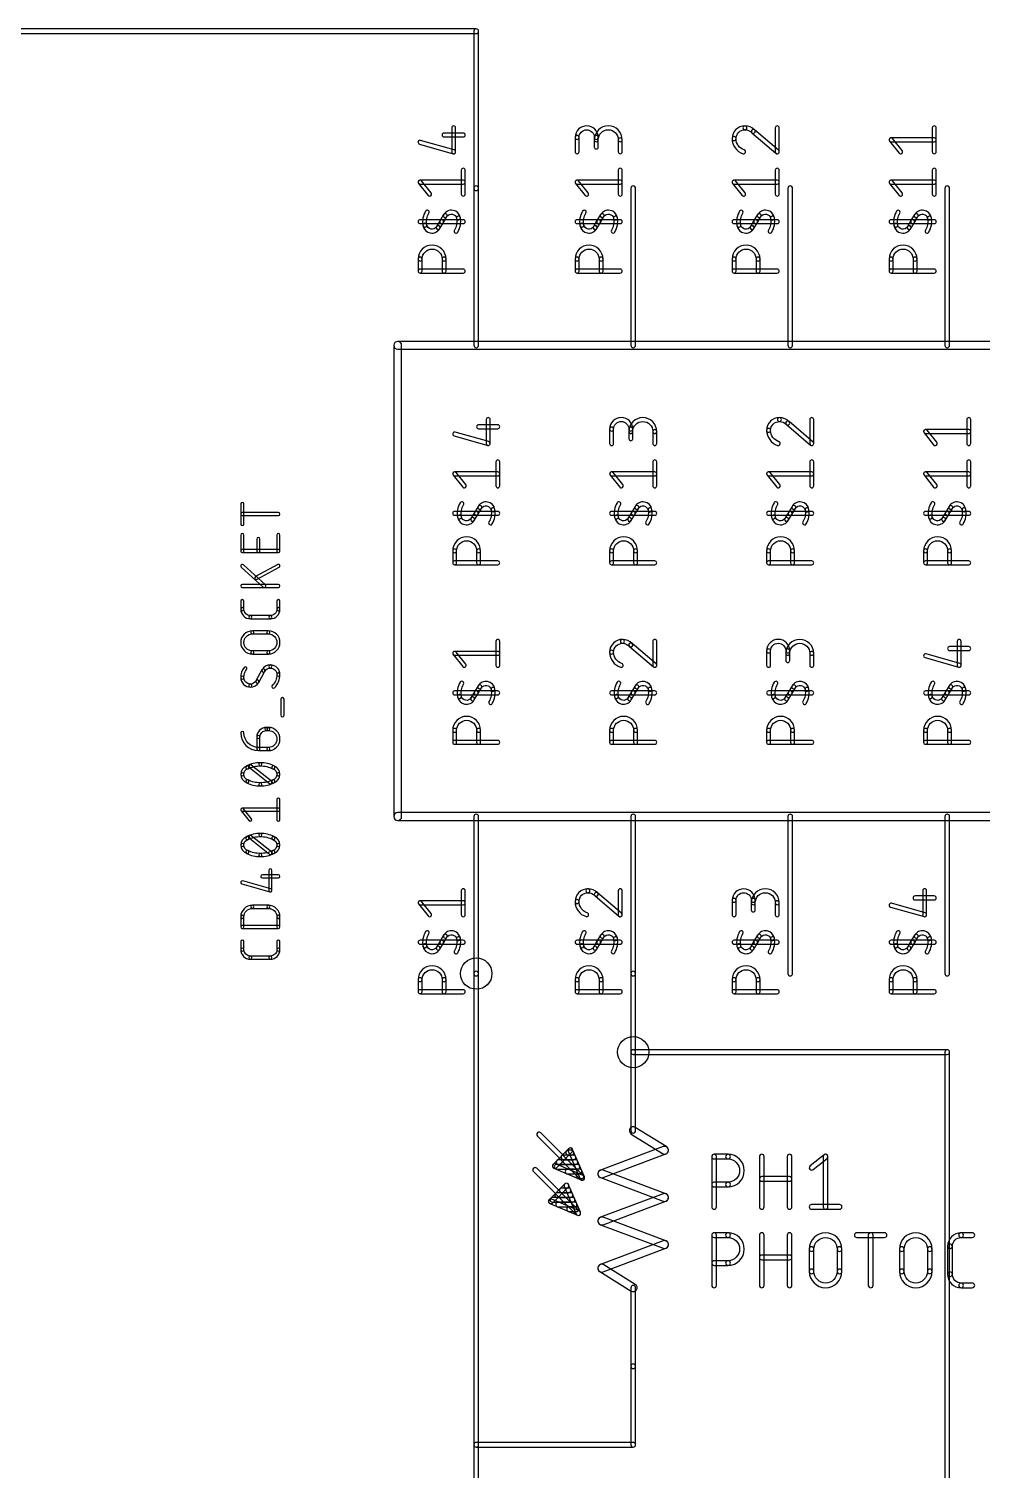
# Model space of a CAD drawing. Extents: x 1.15 to 5.71, y -1.13 to 1.97.
# Drawn here: x 3.43 to 4.645, y -0.032 to 1.803 of the extents above; entities that cross this region are included whole.
import ezdxf

# ---------------------------------------------------------------- set-up
doc = ezdxf.new("R2010")
doc.units = 0
for name, color, linetype in [('91', 122, 'CONTINUOUS'), ('94', 12, 'CONTINUOUS'), ('95', 251, 'CONTINUOUS'), ('96', 251, 'CONTINUOUS')]:
    doc.layers.add(name, color=color, linetype=linetype)

msp = doc.modelspace()

# ---------------------------------------------------------------- linework, layer by layer
at = {"layer": '91'}
for points in [[(3.2, 1.797), (4, 1.797, 1), (4, 1.803), (3.2, 1.803, 1)], [(3.997, 1.8), (3.997, 1.6, 1), (4.003, 1.6), (4.003, 1.8, 1)], [(4.003, 0), (4.003, 0.6, 1), (3.997, 0.6), (3.997, 0, 1)], [(3.997, 0.6), (3.997, -0.35, 1), (4.003, -0.35), (4.003, 0.6, 1)], [(4.197, 0.6), (4.197, 0.5, 1), (4.203, 0.5), (4.203, 0.6, 1)], [(4.2, 0.497), (4.6, 0.497, 1), (4.6, 0.503), (4.2, 0.503, 1)], [(4.597, 0.5), (4.597, -0.2, 1), (4.603, -0.2), (4.603, 0.5, 1)], [(4.197, 0.1), (4.197, 0, 1), (4.203, 0), (4.203, 0.1, 1)], [(4.2, 0.003), (4, 0.003, 1), (4, -0.003), (4.2, -0.003, 1)]]:
    msp.add_lwpolyline(points, format="xyb", close=True, dxfattribs=at)
for centre in [(4, 0.6), (4.2, 0.5)]:
    msp.add_circle(centre, 0.02, dxfattribs=at)
at = {"layer": '94'}
for points in [[(3.997, 1.6), (3.997, 1.4, 1), (4.003, 1.4), (4.003, 1.6, 1)], [(4.197, 1.6), (4.197, 1.4, 1), (4.203, 1.4), (4.203, 1.6, 1)], [(4.397, 1.6), (4.397, 1.4, 1), (4.403, 1.4), (4.403, 1.6, 1)], [(4.597, 1.6), (4.597, 1.4, 1), (4.603, 1.4), (4.603, 1.6, 1)], [(5.3, 1.405), (3.9, 1.405, 1), (3.9, 1.395), (5.3, 1.395, 1)], [(3.895, 1.4), (3.895, 0.8, 1), (3.905, 0.8), (3.905, 1.4, 1)], [(3.9, 0.795), (5.3, 0.795, 1), (5.3, 0.805), (3.9, 0.805, 1)], [(4.003, 0.6), (4.003, 0.8, 1), (3.997, 0.8), (3.997, 0.6, 1)], [(4.203, 0.6), (4.203, 0.8, 1), (4.197, 0.8), (4.197, 0.6, 1)], [(4.403, 0.6), (4.403, 0.8, 1), (4.397, 0.8), (4.397, 0.6, 1)], [(4.603, 0.6), (4.603, 0.8, 1), (4.597, 0.8), (4.597, 0.6, 1)], [(4.197, 0.5), (4.197, 0.4, 1), (4.203, 0.4), (4.203, 0.5, 1)], [(4.19735, 0.39576), (4.23735, 0.37076, 1), (4.24265, 0.37924), (4.20265, 0.40424, 1)], [(4.077879, 0.392879), (4.132879, 0.337879, 1), (4.137121, 0.342121), (4.082121, 0.397121, 1)], [(4.102121, 0.352879), (4.122121, 0.372879, 1), (4.117879, 0.377121), (4.097879, 0.357121, 1)], [(4.111, 0.363), (4.123857, 0.363, 1), (4.123857, 0.369), (4.111, 0.369, 1)], [(4.117, 0.369), (4.121286, 0.369, 1), (4.121286, 0.375), (4.117, 0.375, 1)], [(4.117243, 0.373818), (4.132243, 0.338818, 1), (4.137757, 0.341182), (4.122757, 0.376182, 1)], [(4.161756, 0.340318), (4.241756, 0.370318, 1), (4.238244, 0.379682), (4.158244, 0.349682, 1)], [(4.072879, 0.347879), (4.127879, 0.292879, 1), (4.132121, 0.297121), (4.077121, 0.352121, 1)], [(4.136182, 0.342757), (4.101182, 0.357757, 1), (4.098818, 0.352243), (4.133818, 0.337243, 1)], [(4.102333, 0.351), (4.129, 0.351, 1), (4.129, 0.357), (4.102333, 0.357, 1)], [(4.105, 0.357), (4.126429, 0.357, 1), (4.126429, 0.363), (4.105, 0.363, 1)], [(4.116333, 0.345), (4.131571, 0.345, 1), (4.131571, 0.351), (4.116333, 0.351, 1)], [(4.241756, 0.319682), (4.161756, 0.349682, 1), (4.158244, 0.340318), (4.238244, 0.310318, 1)], [(4.097121, 0.307879), (4.117121, 0.327879, 1), (4.112879, 0.332121), (4.092879, 0.312121, 1)], [(4.112243, 0.328818), (4.127243, 0.293818, 1), (4.132757, 0.296182), (4.117757, 0.331182, 1)], [(4.130333, 0.339), (4.134143, 0.339, 1), (4.134143, 0.345), (4.130333, 0.345, 1)], [(4.131182, 0.297757), (4.096182, 0.312757, 1), (4.093818, 0.307243), (4.128818, 0.292243, 1)], [(4.097, 0.309), (4.122714, 0.309, 1), (4.122714, 0.315), (4.097, 0.315, 1)], [(4.103, 0.315), (4.120143, 0.315, 1), (4.120143, 0.321), (4.103, 0.321, 1)], [(4.109, 0.321), (4.117571, 0.321, 1), (4.117571, 0.327), (4.109, 0.327, 1)], [(4.161756, 0.280318), (4.241756, 0.310318, 1), (4.238244, 0.319682), (4.158244, 0.289682, 1)], [(4.104333, 0.303), (4.125286, 0.303, 1), (4.125286, 0.309), (4.104333, 0.309, 1)], [(4.118333, 0.297), (4.127857, 0.297, 1), (4.127857, 0.303), (4.118333, 0.303, 1)], [(4.241756, 0.259682), (4.161756, 0.289682, 1), (4.158244, 0.280318), (4.238244, 0.250318, 1)], [(4.161756, 0.220318), (4.241756, 0.250318, 1), (4.238244, 0.259682), (4.158244, 0.229682, 1)], [(4.20265, 0.20424), (4.16265, 0.22924, 1), (4.15735, 0.22076), (4.19735, 0.19576, 1)], [(4.203, 0.1), (4.203, 0.2, 1), (4.197, 0.2), (4.197, 0.1, 1)]]:
    msp.add_lwpolyline(points, format="xyb", close=True, dxfattribs=at)
at = {"layer": '95'}
for points in [[(3.959056, 1.665276), (3.9835, 1.665276, 1), (3.9835, 1.670276), (3.959056, 1.670276, 1)], [(3.973778, 1.646387), (3.973778, 1.676942, 1), (3.968778, 1.676942), (3.968778, 1.646387, 1)], [(4.150444, 1.66472, 1), (4.155444, 1.66472, 1), (4.126, 1.66472, 1), (4.131, 1.66472, -1)], [(4.181, 1.661664, 1), (4.186, 1.661664, 1), (4.150444, 1.661664, 1), (4.155444, 1.661664, -1)], [(4.34225, 1.674442, 1), (4.34225, 1.679442, 0.414214), (4.326, 1.663192, 1), (4.331, 1.663192, -0.414214)], [(4.351134, 1.670635, 1), (4.354755, 1.674083, 0.205256), (4.34225, 1.679442, 1), (4.34225, 1.674442, -0.205256)], [(4.351325, 1.670454), (4.381881, 1.644482, 1), (4.385119, 1.648292), (4.354564, 1.674264, 1)], [(4.386, 1.646387), (4.386, 1.676942, 1), (4.381, 1.676942), (4.381, 1.646387, 1)], [(4.586, 1.646387), (4.586, 1.676942, 1), (4.581, 1.676942), (4.581, 1.646387, 1)], [(3.927813, 1.656205), (3.970591, 1.643983, 1), (3.971965, 1.648791), (3.929187, 1.661013, 1)], [(4.131, 1.646387), (4.131, 1.66472, 1), (4.126, 1.66472), (4.126, 1.646387, 1)], [(4.150445, 1.66472), (4.150445, 1.652498, 1), (4.155445, 1.652498), (4.155445, 1.66472, 1)], [(4.186, 1.646387), (4.186, 1.661664, 1), (4.181, 1.661664), (4.181, 1.646387, 1)], [(4.331, 1.663192, 1), (4.326, 1.663192, 0.325186), (4.339952, 1.644008, 1), (4.341493, 1.648765, -0.325186)], [(4.542674, 1.647949), (4.530452, 1.663226, 1), (4.526548, 1.660103), (4.53877, 1.644825, 1)], [(4.5285, 1.659164), (4.5835, 1.659164, 1), (4.5835, 1.664164), (4.5285, 1.664164, 1)], [(3.986, 1.592495), (3.986, 1.62305, 1), (3.981, 1.62305), (3.981, 1.592495, 1)], [(4.186, 1.592495), (4.186, 1.62305, 1), (4.181, 1.62305), (4.181, 1.592495, 1)], [(4.386, 1.592495), (4.386, 1.62305, 1), (4.381, 1.62305), (4.381, 1.592495, 1)], [(4.586, 1.592495), (4.586, 1.62305, 1), (4.581, 1.62305), (4.581, 1.592495, 1)], [(3.9285, 1.605273), (3.9835, 1.605273, 1), (3.9835, 1.610273), (3.9285, 1.610273, 1)], [(3.942674, 1.594057), (3.930452, 1.609334, 1), (3.926548, 1.606211), (3.93877, 1.590933, 1)], [(4.1285, 1.605273), (4.1835, 1.605273, 1), (4.1835, 1.610273), (4.1285, 1.610273, 1)], [(4.142674, 1.594057), (4.130452, 1.609334, 1), (4.126548, 1.606211), (4.13877, 1.590933, 1)], [(4.3285, 1.605273), (4.3835, 1.605273, 1), (4.3835, 1.610273), (4.3285, 1.610273, 1)], [(4.342674, 1.594057), (4.330452, 1.609334, 1), (4.326548, 1.606211), (4.33877, 1.590933, 1)], [(4.5285, 1.605273), (4.5835, 1.605273, 1), (4.5835, 1.610273), (4.5285, 1.610273, 1)], [(4.542674, 1.594057), (4.530452, 1.609334, 1), (4.526548, 1.606211), (4.53877, 1.590933, 1)], [(3.93981, 1.56841, 1), (3.935523, 1.570982, 0.182262), (3.932152, 1.552441, 1), (3.937071, 1.55334, -0.182262)], [(3.958144, 1.556187), (3.962727, 1.563826, 1), (3.95844, 1.566399), (3.953856, 1.55876, 1)], [(3.974929, 1.561608, 1), (3.979848, 1.562506, 0.691677), (3.95844, 1.566399, 1), (3.962727, 1.563826, -0.691677)], [(3.97219, 1.546538, 1), (3.976477, 1.543965, 0.182253), (3.979848, 1.562506, 1), (3.97493, 1.561608, -0.182253)], [(4.13981, 1.56841, 1), (4.135523, 1.570982, 0.182262), (4.132152, 1.552441, 1), (4.137071, 1.55334, -0.182262)], [(4.158144, 1.556187), (4.162727, 1.563826, 1), (4.15844, 1.566399), (4.153856, 1.55876, 1)], [(4.174929, 1.561608, 1), (4.179848, 1.562506, 0.691677), (4.15844, 1.566399, 1), (4.162727, 1.563826, -0.691677)], [(4.17219, 1.546538, 1), (4.176477, 1.543965, 0.182253), (4.179848, 1.562506, 1), (4.17493, 1.561608, -0.182253)], [(4.33981, 1.56841, 1), (4.335523, 1.570982, 0.182262), (4.332152, 1.552441, 1), (4.337071, 1.55334, -0.182262)], [(4.358144, 1.556187), (4.362727, 1.563826, 1), (4.35844, 1.566399), (4.353856, 1.55876, 1)], [(4.374929, 1.561608, 1), (4.379848, 1.562506, 0.691677), (4.35844, 1.566399, 1), (4.362727, 1.563826, -0.691677)], [(4.37219, 1.546538, 1), (4.376477, 1.543965, 0.182253), (4.379848, 1.562506, 1), (4.37493, 1.561608, -0.182253)], [(4.53981, 1.56841, 1), (4.535523, 1.570982, 0.182262), (4.532152, 1.552441, 1), (4.537071, 1.55334, -0.182262)], [(4.558144, 1.556187), (4.562727, 1.563826, 1), (4.55844, 1.566399), (4.553856, 1.55876, 1)], [(4.574929, 1.561608, 1), (4.579848, 1.562506, 0.691677), (4.55844, 1.566399, 1), (4.562727, 1.563826, -0.691677)], [(4.57219, 1.546538, 1), (4.576477, 1.543965, 0.182253), (4.579848, 1.562506, 1), (4.57493, 1.561608, -0.182253)], [(3.9835, 1.559974), (3.9285, 1.559974, 1), (3.9285, 1.554974), (3.9835, 1.554974, 1)], [(3.93707, 1.55334, 1), (3.932152, 1.552441, 0.691674), (3.95356, 1.548549, 1), (3.949273, 1.551121, -0.691674)], [(3.953856, 1.55876), (3.949273, 1.551121, 1), (3.95356, 1.548549), (3.958144, 1.556187, 1)], [(4.1835, 1.559974), (4.1285, 1.559974, 1), (4.1285, 1.554974), (4.1835, 1.554974, 1)], [(4.13707, 1.55334, 1), (4.132152, 1.552441, 0.691674), (4.15356, 1.548549, 1), (4.149273, 1.551121, -0.691674)], [(4.153856, 1.55876), (4.149273, 1.551121, 1), (4.15356, 1.548549), (4.158144, 1.556187, 1)], [(4.3835, 1.559974), (4.3285, 1.559974, 1), (4.3285, 1.554974), (4.3835, 1.554974, 1)], [(4.33707, 1.55334, 1), (4.332152, 1.552441, 0.691674), (4.35356, 1.548549, 1), (4.349273, 1.551121, -0.691674)], [(4.353856, 1.55876), (4.349273, 1.551121, 1), (4.35356, 1.548549), (4.358144, 1.556187, 1)], [(4.5835, 1.559974), (4.5285, 1.559974, 1), (4.5285, 1.554974), (4.5835, 1.554974, 1)], [(4.53707, 1.55334, 1), (4.532152, 1.552441, 0.691674), (4.55356, 1.548549, 1), (4.549273, 1.551121, -0.691674)], [(4.553856, 1.55876), (4.549273, 1.551121, 1), (4.55356, 1.548549), (4.558144, 1.556187, 1)], [(3.956556, 1.509778, 1), (3.961556, 1.509778, 1), (3.926, 1.509778, 1), (3.931, 1.509778, -1)], [(4.156556, 1.509778, 1), (4.161556, 1.509778, 1), (4.126, 1.509778, 1), (4.131, 1.509778, -1)], [(4.356556, 1.509778, 1), (4.361556, 1.509778, 1), (4.326, 1.509778, 1), (4.331, 1.509778, -1)], [(4.556556, 1.509778, 1), (4.561556, 1.509778, 1), (4.526, 1.509778, 1), (4.531, 1.509778, -1)], [(3.931, 1.4945), (3.931, 1.509778, 1), (3.926, 1.509778), (3.926, 1.4945, 1)], [(3.956556, 1.509778), (3.956556, 1.4945, 1), (3.961556, 1.4945), (3.961556, 1.509778, 1)], [(4.131, 1.4945), (4.131, 1.509778, 1), (4.126, 1.509778), (4.126, 1.4945, 1)], [(4.156556, 1.509778), (4.156556, 1.4945, 1), (4.161556, 1.4945), (4.161556, 1.509778, 1)], [(4.331, 1.4945), (4.331, 1.509778, 1), (4.326, 1.509778), (4.326, 1.4945, 1)], [(4.356556, 1.509778), (4.356556, 1.4945, 1), (4.361556, 1.4945), (4.361556, 1.509778, 1)], [(4.531, 1.4945), (4.531, 1.509778, 1), (4.526, 1.509778), (4.526, 1.4945, 1)], [(4.556556, 1.509778), (4.556556, 1.4945, 1), (4.561556, 1.4945), (4.561556, 1.509778, 1)], [(3.9835, 1.497), (3.9285, 1.497, 1), (3.9285, 1.492), (3.9835, 1.492, 1)], [(4.1835, 1.497), (4.1285, 1.497, 1), (4.1285, 1.492), (4.1835, 1.492, 1)], [(4.3835, 1.497), (4.3285, 1.497, 1), (4.3285, 1.492), (4.3835, 1.492, 1)], [(4.5835, 1.497), (4.5285, 1.497, 1), (4.5285, 1.492), (4.5835, 1.492, 1)], [(4.017778, 1.274945), (4.017778, 1.3055, 1), (4.012778, 1.3055), (4.012778, 1.274945, 1)], [(4.194444, 1.293278, 1), (4.199444, 1.293278, 1), (4.17, 1.293278, 1), (4.175, 1.293278, -1)], [(4.225, 1.290222, 1), (4.23, 1.290222, 1), (4.194444, 1.290222, 1), (4.199444, 1.290222, -1)], [(4.38625, 1.303, 1), (4.38625, 1.308, 0.414214), (4.37, 1.29175, 1), (4.375, 1.29175, -0.414214)], [(4.395134, 1.299193, 1), (4.398755, 1.302641, 0.205256), (4.38625, 1.308, 1), (4.38625, 1.303, -0.205256)], [(4.395325, 1.299012), (4.425881, 1.27304, 1), (4.429119, 1.276849), (4.398564, 1.302822, 1)], [(4.43, 1.274945), (4.43, 1.3055, 1), (4.425, 1.3055), (4.425, 1.274945, 1)], [(4.63, 1.274945), (4.63, 1.3055, 1), (4.625, 1.3055), (4.625, 1.274945, 1)], [(3.971813, 1.284763), (4.014591, 1.272541, 1), (4.015965, 1.277348), (3.973187, 1.289571, 1)], [(4.003056, 1.293833), (4.0275, 1.293833, 1), (4.0275, 1.298833), (4.003056, 1.298833, 1)], [(4.175, 1.274945), (4.175, 1.293278, 1), (4.17, 1.293278), (4.17, 1.274945, 1)], [(4.194445, 1.293278), (4.194445, 1.281056, 1), (4.199445, 1.281056), (4.199445, 1.293278, 1)], [(4.23, 1.274945), (4.23, 1.290222, 1), (4.225, 1.290222), (4.225, 1.274945, 1)], [(4.375, 1.29175, 1), (4.37, 1.29175, 0.325186), (4.383952, 1.272566, 1), (4.385493, 1.277323, -0.325186)], [(4.586674, 1.276506), (4.574452, 1.291784, 1), (4.570548, 1.28866), (4.58277, 1.273383, 1)], [(4.5725, 1.287722), (4.6275, 1.287722, 1), (4.6275, 1.292722), (4.5725, 1.292722, 1)], [(4.03, 1.221053), (4.03, 1.251608, 1), (4.025, 1.251608), (4.025, 1.221053, 1)], [(4.23, 1.221053), (4.23, 1.251608, 1), (4.225, 1.251608), (4.225, 1.221053, 1)], [(4.43, 1.221053), (4.43, 1.251608, 1), (4.425, 1.251608), (4.425, 1.221053, 1)], [(4.63, 1.221053), (4.63, 1.251608, 1), (4.625, 1.251608), (4.625, 1.221053, 1)], [(3.986674, 1.222614), (3.974452, 1.237892, 1), (3.970548, 1.234769), (3.98277, 1.219491, 1)], [(3.9725, 1.23383), (4.0275, 1.23383, 1), (4.0275, 1.23883), (3.9725, 1.23883, 1)], [(4.186674, 1.222614), (4.174452, 1.237892, 1), (4.170548, 1.234769), (4.18277, 1.219491, 1)], [(4.1725, 1.23383), (4.2275, 1.23383, 1), (4.2275, 1.23883), (4.1725, 1.23883, 1)], [(4.386674, 1.222614), (4.374452, 1.237892, 1), (4.370548, 1.234769), (4.38277, 1.219491, 1)], [(4.3725, 1.23383), (4.4275, 1.23383, 1), (4.4275, 1.23883), (4.3725, 1.23883, 1)], [(4.586674, 1.222614), (4.574452, 1.237892, 1), (4.570548, 1.234769), (4.58277, 1.219491, 1)], [(4.5725, 1.23383), (4.6275, 1.23383, 1), (4.6275, 1.23883), (4.5725, 1.23883, 1)], [(3.98381, 1.196967, 1), (3.979523, 1.19954, 0.182262), (3.976152, 1.180999, 1), (3.981071, 1.181897, -0.182262)], [(4.002144, 1.184745), (4.006727, 1.192384, 1), (4.00244, 1.194957), (3.997856, 1.187318, 1)], [(4.018929, 1.190165, 1), (4.023848, 1.191064, 0.691677), (4.00244, 1.194957, 1), (4.006727, 1.192384, -0.691677)], [(4.01619, 1.175095, 1), (4.020477, 1.172523, 0.182253), (4.023848, 1.191064, 1), (4.01893, 1.190165, -0.182253)], [(4.18381, 1.196967, 1), (4.179523, 1.19954, 0.182262), (4.176152, 1.180999, 1), (4.181071, 1.181897, -0.182262)], [(4.202144, 1.184745), (4.206727, 1.192384, 1), (4.20244, 1.194957), (4.197856, 1.187318, 1)], [(4.218929, 1.190165, 1), (4.223848, 1.191064, 0.691677), (4.20244, 1.194957, 1), (4.206727, 1.192384, -0.691677)], [(4.21619, 1.175095, 1), (4.220477, 1.172523, 0.182253), (4.223848, 1.191064, 1), (4.21893, 1.190165, -0.182253)], [(4.38381, 1.196967, 1), (4.379523, 1.19954, 0.182262), (4.376152, 1.180999, 1), (4.381071, 1.181897, -0.182262)], [(4.402144, 1.184745), (4.406727, 1.192384, 1), (4.40244, 1.194957), (4.397856, 1.187318, 1)], [(4.418929, 1.190165, 1), (4.423848, 1.191064, 0.691677), (4.40244, 1.194957, 1), (4.406727, 1.192384, -0.691677)], [(4.41619, 1.175095, 1), (4.420477, 1.172523, 0.182253), (4.423848, 1.191064, 1), (4.41893, 1.190165, -0.182253)], [(4.58381, 1.196967, 1), (4.579523, 1.19954, 0.182262), (4.576152, 1.180999, 1), (4.581071, 1.181897, -0.182262)], [(4.602144, 1.184745), (4.606727, 1.192384, 1), (4.60244, 1.194957), (4.597856, 1.187318, 1)], [(4.618929, 1.190165, 1), (4.623848, 1.191064, 0.691677), (4.60244, 1.194957, 1), (4.606727, 1.192384, -0.691677)], [(4.61619, 1.175095, 1), (4.620477, 1.172523, 0.182253), (4.623848, 1.191064, 1), (4.61893, 1.190165, -0.182253)], [(4.0275, 1.188531), (3.9725, 1.188531, 1), (3.9725, 1.183531), (4.0275, 1.183531, 1)], [(3.98107, 1.181897, 1), (3.976152, 1.180999, 0.691674), (3.99756, 1.177106, 1), (3.993273, 1.179679, -0.691674)], [(3.997856, 1.187318), (3.993273, 1.179679, 1), (3.99756, 1.177106), (4.002144, 1.184745, 1)], [(4.2275, 1.188531), (4.1725, 1.188531, 1), (4.1725, 1.183531), (4.2275, 1.183531, 1)], [(4.18107, 1.181897, 1), (4.176152, 1.180999, 0.691674), (4.19756, 1.177106, 1), (4.193273, 1.179679, -0.691674)], [(4.197856, 1.187318), (4.193273, 1.179679, 1), (4.19756, 1.177106), (4.202144, 1.184745, 1)], [(4.4275, 1.188531), (4.3725, 1.188531, 1), (4.3725, 1.183531), (4.4275, 1.183531, 1)], [(4.38107, 1.181897, 1), (4.376152, 1.180999, 0.691674), (4.39756, 1.177106, 1), (4.393273, 1.179679, -0.691674)], [(4.397856, 1.187318), (4.393273, 1.179679, 1), (4.39756, 1.177106), (4.402144, 1.184745, 1)], [(4.6275, 1.188531), (4.5725, 1.188531, 1), (4.5725, 1.183531), (4.6275, 1.183531, 1)], [(4.58107, 1.181897, 1), (4.576152, 1.180999, 0.691674), (4.59756, 1.177106, 1), (4.593273, 1.179679, -0.691674)], [(4.597856, 1.187318), (4.593273, 1.179679, 1), (4.59756, 1.177106), (4.602144, 1.184745, 1)], [(4.000556, 1.138335, 1), (4.005556, 1.138335, 1), (3.97, 1.138335, 1), (3.975, 1.138335, -1)], [(3.975, 1.123058), (3.975, 1.138335, 1), (3.97, 1.138335), (3.97, 1.123058, 1)], [(4.000556, 1.138335), (4.000556, 1.123058, 1), (4.005556, 1.123058), (4.005556, 1.138335, 1)], [(4.200556, 1.138335, 1), (4.205556, 1.138335, 1), (4.17, 1.138335, 1), (4.175, 1.138335, -1)], [(4.175, 1.123058), (4.175, 1.138335, 1), (4.17, 1.138335), (4.17, 1.123058, 1)], [(4.200556, 1.138335), (4.200556, 1.123058, 1), (4.205556, 1.123058), (4.205556, 1.138335, 1)], [(4.400556, 1.138335, 1), (4.405556, 1.138335, 1), (4.37, 1.138335, 1), (4.375, 1.138335, -1)], [(4.375, 1.123058), (4.375, 1.138335, 1), (4.37, 1.138335), (4.37, 1.123058, 1)], [(4.400556, 1.138335), (4.400556, 1.123058, 1), (4.405556, 1.123058), (4.405556, 1.138335, 1)], [(4.600556, 1.138335, 1), (4.605556, 1.138335, 1), (4.57, 1.138335, 1), (4.575, 1.138335, -1)], [(4.575, 1.123058), (4.575, 1.138335, 1), (4.57, 1.138335), (4.57, 1.123058, 1)], [(4.600556, 1.138335), (4.600556, 1.123058, 1), (4.605556, 1.123058), (4.605556, 1.138335, 1)], [(4.0275, 1.125558), (3.9725, 1.125558, 1), (3.9725, 1.120558), (4.0275, 1.120558, 1)], [(4.2275, 1.125558), (4.1725, 1.125558, 1), (4.1725, 1.120558), (4.2275, 1.120558, 1)], [(4.4275, 1.125558), (4.3725, 1.125558, 1), (4.3725, 1.120558), (4.4275, 1.120558, 1)], [(4.6275, 1.125558), (4.5725, 1.125558, 1), (4.5725, 1.120558), (4.6275, 1.120558, 1)], [(3.9725, 1.005273), (4.0275, 1.005273, 1), (4.0275, 1.010273), (3.9725, 1.010273, 1)], [(3.986674, 0.994057), (3.974452, 1.009334, 1), (3.970548, 1.006211), (3.98277, 0.990933, 1)], [(4.03, 0.992495), (4.03, 1.02305, 1), (4.025, 1.02305), (4.025, 0.992495, 1)], [(4.18625, 1.02055, 1), (4.18625, 1.02555, 0.414214), (4.17, 1.0093, 1), (4.175, 1.0093, -0.414214)], [(4.175, 1.0093, 1), (4.17, 1.0093, 0.325186), (4.183952, 0.990117, 1), (4.185493, 0.994873, -0.325186)], [(4.195134, 1.016743, 1), (4.198755, 1.020191, 0.205256), (4.18625, 1.02555, 1), (4.18625, 1.02055, -0.205256)], [(4.195325, 1.016562), (4.225881, 0.99059, 1), (4.229119, 0.9944), (4.198564, 1.020372, 1)], [(4.23, 0.992495), (4.23, 1.02305, 1), (4.225, 1.02305), (4.225, 0.992495, 1)], [(4.394444, 1.010828, 1), (4.399444, 1.010828, 1), (4.37, 1.010828, 1), (4.375, 1.010828, -1)], [(4.375, 0.992495), (4.375, 1.010828, 1), (4.37, 1.010828), (4.37, 0.992495, 1)], [(4.425, 1.007773, 1), (4.43, 1.007773, 1), (4.394444, 1.007773, 1), (4.399444, 1.007773, -1)], [(4.394445, 1.010828), (4.394445, 0.998606, 1), (4.399445, 0.998606), (4.399445, 1.010828, 1)], [(4.43, 0.992495), (4.43, 1.007773, 1), (4.425, 1.007773), (4.425, 0.992495, 1)], [(4.603056, 1.011384), (4.6275, 1.011384, 1), (4.6275, 1.016384), (4.603056, 1.016384, 1)], [(4.617778, 0.992495), (4.617778, 1.02305, 1), (4.612778, 1.02305), (4.612778, 0.992495, 1)], [(4.571813, 1.002313), (4.614591, 0.990091, 1), (4.615965, 0.994899), (4.573187, 1.007121, 1)], [(4.0275, 0.959974), (3.9725, 0.959974, 1), (3.9725, 0.954974), (4.0275, 0.954974, 1)], [(3.98381, 0.96841, 1), (3.979523, 0.970982, 0.182262), (3.976152, 0.952441, 1), (3.981071, 0.95334, -0.182262)], [(3.98107, 0.95334, 1), (3.976152, 0.952441, 0.691674), (3.99756, 0.948549, 1), (3.993273, 0.951121, -0.691674)], [(3.997856, 0.95876), (3.993273, 0.951121, 1), (3.99756, 0.948549), (4.002144, 0.956187, 1)], [(4.002144, 0.956187), (4.006727, 0.963826, 1), (4.00244, 0.966399), (3.997856, 0.95876, 1)], [(4.018929, 0.961608, 1), (4.023848, 0.962506, 0.691677), (4.00244, 0.966399, 1), (4.006727, 0.963826, -0.691677)], [(4.01619, 0.946538, 1), (4.020477, 0.943965, 0.182253), (4.023848, 0.962506, 1), (4.01893, 0.961608, -0.182253)], [(4.2275, 0.959974), (4.1725, 0.959974, 1), (4.1725, 0.954974), (4.2275, 0.954974, 1)], [(4.18381, 0.96841, 1), (4.179523, 0.970982, 0.182262), (4.176152, 0.952441, 1), (4.181071, 0.95334, -0.182262)], [(4.18107, 0.95334, 1), (4.176152, 0.952441, 0.691674), (4.19756, 0.948549, 1), (4.193273, 0.951121, -0.691674)], [(4.197856, 0.95876), (4.193273, 0.951121, 1), (4.19756, 0.948549), (4.202144, 0.956187, 1)], [(4.202144, 0.956187), (4.206727, 0.963826, 1), (4.20244, 0.966399), (4.197856, 0.95876, 1)], [(4.218929, 0.961608, 1), (4.223848, 0.962506, 0.691677), (4.20244, 0.966399, 1), (4.206727, 0.963826, -0.691677)], [(4.21619, 0.946538, 1), (4.220477, 0.943965, 0.182253), (4.223848, 0.962506, 1), (4.21893, 0.961608, -0.182253)], [(4.4275, 0.959974), (4.3725, 0.959974, 1), (4.3725, 0.954974), (4.4275, 0.954974, 1)], [(4.38381, 0.96841, 1), (4.379523, 0.970982, 0.182262), (4.376152, 0.952441, 1), (4.381071, 0.95334, -0.182262)], [(4.38107, 0.95334, 1), (4.376152, 0.952441, 0.691674), (4.39756, 0.948549, 1), (4.393273, 0.951121, -0.691674)], [(4.397856, 0.95876), (4.393273, 0.951121, 1), (4.39756, 0.948549), (4.402144, 0.956187, 1)], [(4.402144, 0.956187), (4.406727, 0.963826, 1), (4.40244, 0.966399), (4.397856, 0.95876, 1)], [(4.418929, 0.961608, 1), (4.423848, 0.962506, 0.691677), (4.40244, 0.966399, 1), (4.406727, 0.963826, -0.691677)], [(4.41619, 0.946538, 1), (4.420477, 0.943965, 0.182253), (4.423848, 0.962506, 1), (4.41893, 0.961608, -0.182253)], [(4.6275, 0.959974), (4.5725, 0.959974, 1), (4.5725, 0.954974), (4.6275, 0.954974, 1)], [(4.58381, 0.96841, 1), (4.579523, 0.970982, 0.182262), (4.576152, 0.952441, 1), (4.581071, 0.95334, -0.182262)], [(4.58107, 0.95334, 1), (4.576152, 0.952441, 0.691674), (4.59756, 0.948549, 1), (4.593273, 0.951121, -0.691674)], [(4.597856, 0.95876), (4.593273, 0.951121, 1), (4.59756, 0.948549), (4.602144, 0.956187, 1)], [(4.602144, 0.956187), (4.606727, 0.963826, 1), (4.60244, 0.966399), (4.597856, 0.95876, 1)], [(4.618929, 0.961608, 1), (4.623848, 0.962506, 0.691677), (4.60244, 0.966399, 1), (4.606727, 0.963826, -0.691677)], [(4.61619, 0.946538, 1), (4.620477, 0.943965, 0.182253), (4.623848, 0.962506, 1), (4.61893, 0.961608, -0.182253)], [(4.000556, 0.909778, 1), (4.005556, 0.909778, 1), (3.97, 0.909778, 1), (3.975, 0.909778, -1)], [(4.200556, 0.909778, 1), (4.205556, 0.909778, 1), (4.17, 0.909778, 1), (4.175, 0.909778, -1)], [(4.400556, 0.909778, 1), (4.405556, 0.909778, 1), (4.37, 0.909778, 1), (4.375, 0.909778, -1)], [(4.600556, 0.909778, 1), (4.605556, 0.909778, 1), (4.57, 0.909778, 1), (4.575, 0.909778, -1)], [(3.975, 0.8945), (3.975, 0.909778, 1), (3.97, 0.909778), (3.97, 0.8945, 1)], [(4.000556, 0.909778), (4.000556, 0.8945, 1), (4.005556, 0.8945), (4.005556, 0.909778, 1)], [(4.175, 0.8945), (4.175, 0.909778, 1), (4.17, 0.909778), (4.17, 0.8945, 1)], [(4.200556, 0.909778), (4.200556, 0.8945, 1), (4.205556, 0.8945), (4.205556, 0.909778, 1)], [(4.375, 0.8945), (4.375, 0.909778, 1), (4.37, 0.909778), (4.37, 0.8945, 1)], [(4.400556, 0.909778), (4.400556, 0.8945, 1), (4.405556, 0.8945), (4.405556, 0.909778, 1)], [(4.575, 0.8945), (4.575, 0.909778, 1), (4.57, 0.909778), (4.57, 0.8945, 1)], [(4.600556, 0.909778), (4.600556, 0.8945, 1), (4.605556, 0.8945), (4.605556, 0.909778, 1)], [(4.0275, 0.897), (3.9725, 0.897, 1), (3.9725, 0.892), (4.0275, 0.892, 1)], [(4.2275, 0.897), (4.1725, 0.897, 1), (4.1725, 0.892), (4.2275, 0.892, 1)], [(4.4275, 0.897), (4.3725, 0.897, 1), (4.3725, 0.892), (4.4275, 0.892, 1)], [(4.6275, 0.897), (4.5725, 0.897, 1), (4.5725, 0.892), (4.6275, 0.892, 1)], [(3.986, 0.674945), (3.986, 0.7055, 1), (3.981, 0.7055), (3.981, 0.674945, 1)], [(4.14225, 0.703, 1), (4.14225, 0.708, 0.414214), (4.126, 0.69175, 1), (4.131, 0.69175, -0.414214)], [(4.151134, 0.699193, 1), (4.154755, 0.702641, 0.205256), (4.14225, 0.708, 1), (4.14225, 0.703, -0.205256)], [(4.151325, 0.699012), (4.181881, 0.67304, 1), (4.185119, 0.676849), (4.154564, 0.702822, 1)], [(4.186, 0.674945), (4.186, 0.7055, 1), (4.181, 0.7055), (4.181, 0.674945, 1)], [(4.350444, 0.693278, 1), (4.355444, 0.693278, 1), (4.326, 0.693278, 1), (4.331, 0.693278, -1)], [(4.381, 0.690222, 1), (4.386, 0.690222, 1), (4.350444, 0.690222, 1), (4.355444, 0.690222, -1)], [(4.559056, 0.693833), (4.5835, 0.693833, 1), (4.5835, 0.698833), (4.559056, 0.698833, 1)], [(4.573778, 0.674945), (4.573778, 0.7055, 1), (4.568778, 0.7055), (4.568778, 0.674945, 1)], [(3.942674, 0.676506), (3.930452, 0.691784, 1), (3.926548, 0.68866), (3.93877, 0.673383, 1)], [(3.9285, 0.687722), (3.9835, 0.687722, 1), (3.9835, 0.692722), (3.9285, 0.692722, 1)], [(4.131, 0.69175, 1), (4.126, 0.69175, 0.325186), (4.139952, 0.672566, 1), (4.141493, 0.677323, -0.325186)], [(4.331, 0.674945), (4.331, 0.693278, 1), (4.326, 0.693278), (4.326, 0.674945, 1)], [(4.350445, 0.693278), (4.350445, 0.681056, 1), (4.355445, 0.681056), (4.355445, 0.693278, 1)], [(4.386, 0.674945), (4.386, 0.690222, 1), (4.381, 0.690222), (4.381, 0.674945, 1)], [(4.527813, 0.684763), (4.570591, 0.672541, 1), (4.571965, 0.677348), (4.529187, 0.689571, 1)], [(3.9835, 0.642423), (3.9285, 0.642423, 1), (3.9285, 0.637423), (3.9835, 0.637423, 1)], [(3.93981, 0.650859, 1), (3.935523, 0.653432, 0.182262), (3.932152, 0.63489, 1), (3.937071, 0.635789, -0.182262)], [(3.953856, 0.641209), (3.949273, 0.633571, 1), (3.95356, 0.630998), (3.958144, 0.638637, 1)], [(3.958144, 0.638637), (3.962727, 0.646276, 1), (3.95844, 0.648848), (3.953856, 0.641209, 1)], [(3.974929, 0.644057, 1), (3.979848, 0.644956, 0.691677), (3.95844, 0.648848, 1), (3.962727, 0.646276, -0.691677)], [(3.97219, 0.628987, 1), (3.976477, 0.626415, 0.182253), (3.979848, 0.644956, 1), (3.97493, 0.644057, -0.182253)], [(4.1835, 0.642423), (4.1285, 0.642423, 1), (4.1285, 0.637423), (4.1835, 0.637423, 1)], [(4.13981, 0.650859, 1), (4.135523, 0.653432, 0.182262), (4.132152, 0.63489, 1), (4.137071, 0.635789, -0.182262)], [(4.153856, 0.641209), (4.149273, 0.633571, 1), (4.15356, 0.630998), (4.158144, 0.638637, 1)], [(4.158144, 0.638637), (4.162727, 0.646276, 1), (4.15844, 0.648848), (4.153856, 0.641209, 1)], [(4.174929, 0.644057, 1), (4.179848, 0.644956, 0.691677), (4.15844, 0.648848, 1), (4.162727, 0.646276, -0.691677)], [(4.17219, 0.628987, 1), (4.176477, 0.626415, 0.182253), (4.179848, 0.644956, 1), (4.17493, 0.644057, -0.182253)], [(4.3835, 0.642423), (4.3285, 0.642423, 1), (4.3285, 0.637423), (4.3835, 0.637423, 1)], [(4.33981, 0.650859, 1), (4.335523, 0.653432, 0.182262), (4.332152, 0.63489, 1), (4.337071, 0.635789, -0.182262)], [(4.353856, 0.641209), (4.349273, 0.633571, 1), (4.35356, 0.630998), (4.358144, 0.638637, 1)], [(4.358144, 0.638637), (4.362727, 0.646276, 1), (4.35844, 0.648848), (4.353856, 0.641209, 1)], [(4.374929, 0.644057, 1), (4.379848, 0.644956, 0.691677), (4.35844, 0.648848, 1), (4.362727, 0.646276, -0.691677)], [(4.37219, 0.628987, 1), (4.376477, 0.626415, 0.182253), (4.379848, 0.644956, 1), (4.37493, 0.644057, -0.182253)], [(4.5835, 0.642423), (4.5285, 0.642423, 1), (4.5285, 0.637423), (4.5835, 0.637423, 1)], [(4.53981, 0.650859, 1), (4.535523, 0.653432, 0.182262), (4.532152, 0.63489, 1), (4.537071, 0.635789, -0.182262)], [(4.553856, 0.641209), (4.549273, 0.633571, 1), (4.55356, 0.630998), (4.558144, 0.638637, 1)], [(4.558144, 0.638637), (4.562727, 0.646276, 1), (4.55844, 0.648848), (4.553856, 0.641209, 1)], [(4.574929, 0.644057, 1), (4.579848, 0.644956, 0.691677), (4.55844, 0.648848, 1), (4.562727, 0.646276, -0.691677)], [(4.57219, 0.628987, 1), (4.576477, 0.626415, 0.182253), (4.579848, 0.644956, 1), (4.57493, 0.644057, -0.182253)], [(3.93707, 0.635789, 1), (3.932152, 0.63489, 0.691674), (3.95356, 0.630998, 1), (3.949273, 0.633571, -0.691674)], [(4.13707, 0.635789, 1), (4.132152, 0.63489, 0.691674), (4.15356, 0.630998, 1), (4.149273, 0.633571, -0.691674)], [(4.33707, 0.635789, 1), (4.332152, 0.63489, 0.691674), (4.35356, 0.630998, 1), (4.349273, 0.633571, -0.691674)], [(4.53707, 0.635789, 1), (4.532152, 0.63489, 0.691674), (4.55356, 0.630998, 1), (4.549273, 0.633571, -0.691674)], [(3.956556, 0.592227, 1), (3.961556, 0.592227, 1), (3.926, 0.592227, 1), (3.931, 0.592227, -1)], [(4.156556, 0.592227, 1), (4.161556, 0.592227, 1), (4.126, 0.592227, 1), (4.131, 0.592227, -1)], [(4.356556, 0.592227, 1), (4.361556, 0.592227, 1), (4.326, 0.592227, 1), (4.331, 0.592227, -1)], [(4.556556, 0.592227, 1), (4.561556, 0.592227, 1), (4.526, 0.592227, 1), (4.531, 0.592227, -1)], [(3.931, 0.57695), (3.931, 0.592227, 1), (3.926, 0.592227), (3.926, 0.57695, 1)], [(3.956556, 0.592227), (3.956556, 0.57695, 1), (3.961556, 0.57695), (3.961556, 0.592227, 1)], [(4.131, 0.57695), (4.131, 0.592227, 1), (4.126, 0.592227), (4.126, 0.57695, 1)], [(4.156556, 0.592227), (4.156556, 0.57695, 1), (4.161556, 0.57695), (4.161556, 0.592227, 1)], [(4.331, 0.57695), (4.331, 0.592227, 1), (4.326, 0.592227), (4.326, 0.57695, 1)], [(4.356556, 0.592227), (4.356556, 0.57695, 1), (4.361556, 0.57695), (4.361556, 0.592227, 1)], [(4.531, 0.57695), (4.531, 0.592227, 1), (4.526, 0.592227), (4.526, 0.57695, 1)], [(4.556556, 0.592227), (4.556556, 0.57695, 1), (4.561556, 0.57695), (4.561556, 0.592227, 1)], [(3.9835, 0.57945), (3.9285, 0.57945, 1), (3.9285, 0.57445), (3.9835, 0.57445, 1)], [(4.1835, 0.57945), (4.1285, 0.57945, 1), (4.1285, 0.57445), (4.1835, 0.57445, 1)], [(4.3835, 0.57945), (4.3285, 0.57945, 1), (4.3285, 0.57445), (4.3835, 0.57445, 1)], [(4.5835, 0.57945), (4.5285, 0.57945, 1), (4.5285, 0.57445), (4.5835, 0.57445, 1)], [(4.306, 0.303), (4.306, 0.367, 1), (4.3, 0.367), (4.3, 0.303, 1)], [(4.303, 0.364), (4.320778, 0.364, 1), (4.320778, 0.37), (4.303, 0.37, 1)], [(4.320778, 0.334444, 1), (4.320778, 0.328444, 1), (4.320778, 0.37, 1), (4.320778, 0.364, -1)], [(4.36671, 0.303), (4.36671, 0.367, 1), (4.36071, 0.367), (4.36071, 0.303, 1)], [(4.396265, 0.367), (4.396265, 0.303, 1), (4.402265, 0.303), (4.402265, 0.367, 1)], [(4.429176, 0.350435), (4.446953, 0.364657, 1), (4.443205, 0.369343), (4.425427, 0.35512, 1)], [(4.442079, 0.367), (4.442079, 0.303, 1), (4.448079, 0.303), (4.448079, 0.367, 1)], [(4.320778, 0.334444), (4.303, 0.334444, 1), (4.303, 0.328444), (4.320778, 0.328444, 1)], [(4.36371, 0.335555), (4.399265, 0.335555, 1), (4.399265, 0.341555), (4.36371, 0.341555, 1)], [(4.427301, 0.3), (4.462857, 0.3, 1), (4.462857, 0.306), (4.427301, 0.306, 1)]]:
    msp.add_lwpolyline(points, format="xyb", close=True, dxfattribs=at)
at = {"layer": '96'}
for points in [[(3.704, 1.172445), (3.704, 1.198, 1), (3.7, 1.198), (3.7, 1.172445, 1)], [(3.748, 1.187222), (3.702, 1.187222, 1), (3.702, 1.183222), (3.748, 1.183222, 1)], [(3.704, 1.138033), (3.704, 1.158478, 1), (3.7, 1.158478), (3.7, 1.138033, 1)], [(3.746, 1.158478), (3.746, 1.138033, 1), (3.75, 1.138033), (3.75, 1.158478, 1)], [(3.748, 1.140033), (3.702, 1.140033, 1), (3.702, 1.136033), (3.748, 1.136033, 1)], [(3.724445, 1.138033), (3.724445, 1.153367, 1), (3.720445, 1.153367), (3.720445, 1.138033, 1)], [(3.700655, 1.117687), (3.728766, 1.092131, 1), (3.731457, 1.095091), (3.703345, 1.120647, 1)], [(3.747042, 1.120923), (3.718931, 1.105589, 1), (3.720847, 1.102078), (3.748958, 1.117411, 1)], [(3.748, 1.095611), (3.702, 1.095611, 1), (3.702, 1.091611), (3.748, 1.091611, 1)], [(3.704, 1.064036), (3.704, 1.074258, 1), (3.7, 1.074258), (3.7, 1.064036, 1)], [(3.704, 1.064036, 1), (3.7, 1.064036, 0.414207), (3.712222, 1.051814, 1), (3.712222, 1.055814, -0.414207)], [(3.737778, 1.055814, 1), (3.737778, 1.051814, 0.414214), (3.75, 1.064036, 1), (3.746, 1.064036, -0.414214)], [(3.746, 1.074258), (3.746, 1.064036, 1), (3.75, 1.064036), (3.75, 1.074258, 1)], [(3.737778, 1.055814), (3.712222, 1.055814, 1), (3.712222, 1.051814), (3.737778, 1.051814, 1)], [(3.714778, 1.0325, 1), (3.714778, 1.0365, 1), (3.714778, 1.006945, 1), (3.714778, 1.010945, -1)], [(3.714778, 1.0325), (3.735222, 1.0325, 1), (3.735222, 1.0365), (3.714778, 1.0365, 1)], [(3.735222, 1.010945, 1), (3.735222, 1.006945, 1), (3.735222, 1.0365, 1), (3.735222, 1.0325, -1)], [(3.735222, 1.010945), (3.714778, 1.010945, 1), (3.714778, 1.006945), (3.735222, 1.006945, 1)], [(3.737778, 0.989, 1), (3.737778, 0.993, 0.265565), (3.72711, 0.986905, 1), (3.730556, 0.984874, -0.265565)], [(3.746, 0.980778, 1), (3.75, 0.980778, 0.414214), (3.737778, 0.993, 1), (3.737778, 0.989, -0.414214)], [(3.707433, 0.987245, 1), (3.704233, 0.989645, 0.162281), (3.7, 0.976945, 1), (3.704, 0.976945, -0.162281)], [(3.704, 0.976945, 1), (3.7, 0.976945, 0.414214), (3.712222, 0.964723, 1), (3.712222, 0.968723, -0.414214)], [(3.712222, 0.968723, 1), (3.712222, 0.964723, 0.265567), (3.72289, 0.970818, 1), (3.719444, 0.972849, -0.265567)], [(3.727078, 0.986847), (3.719411, 0.972791, 1), (3.722922, 0.970876), (3.730589, 0.984932, 1)], [(3.740203, 0.966865, 1), (3.74302, 0.964025, 0.199996), (3.75, 0.980778, 1), (3.746, 0.980778, -0.199996)], [(3.755111, 0.929), (3.755111, 0.949445, 1), (3.751111, 0.949445), (3.751111, 0.929, 1)], [(3.704, 0.906389, 1), (3.7, 0.906389, 0.41421), (3.722445, 0.883945, 1), (3.722445, 0.887945, -0.41421)], [(3.732667, 0.9095, 1), (3.732667, 0.9135, 0.414214), (3.720445, 0.901278, 1), (3.724445, 0.901278, -0.414214)], [(3.724445, 0.885945), (3.724445, 0.901278, 1), (3.720445, 0.901278), (3.720445, 0.885945, 1)], [(3.732667, 0.9095), (3.735222, 0.9095, 1), (3.735222, 0.9135), (3.732667, 0.9135, 1)], [(3.735222, 0.887945, 1), (3.735222, 0.883945, 1), (3.735222, 0.9135, 1), (3.735222, 0.9095, -1)], [(3.735222, 0.887945), (3.722445, 0.887945, 1), (3.722445, 0.883945), (3.735222, 0.883945, 1)], [(3.709038, 0.860775, 1), (3.70774, 0.864559, 0.320469), (3.7, 0.853723, 1), (3.704, 0.853723, -0.320469)], [(3.725, 0.864501, 1), (3.725, 0.868501, 0.113886), (3.707513, 0.864465, 1), (3.709265, 0.86087, -0.113886)], [(3.739027, 0.845062), (3.713472, 0.865507, 1), (3.710973, 0.862383), (3.736528, 0.841939, 1)], [(3.740735, 0.86087, 1), (3.742488, 0.864465, 0.113886), (3.725, 0.868501, 1), (3.725, 0.864501, -0.113886)], [(3.746, 0.853723, 1), (3.75, 0.853723, 0.320462), (3.74226, 0.864559, 1), (3.740963, 0.860775, -0.320462)], [(3.704, 0.853723, 1), (3.7, 0.853723, 0.320467), (3.70774, 0.842887, 1), (3.709038, 0.84667, -0.320467)], [(3.709265, 0.846576, 1), (3.707513, 0.842981, 0.113886), (3.725, 0.838945, 1), (3.725, 0.842945, -0.113886)], [(3.725, 0.842945, 1), (3.725, 0.838945, 0.113886), (3.742488, 0.842981, 1), (3.740735, 0.846576, -0.113886)], [(3.740963, 0.84667, 1), (3.74226, 0.842887, 0.320461), (3.75, 0.853723, 1), (3.746, 0.853723, -0.320461)], [(3.713784, 0.797195), (3.703562, 0.809972, 1), (3.700438, 0.807474), (3.710661, 0.794696, 1)], [(3.702, 0.806723), (3.748, 0.806723, 1), (3.748, 0.810723), (3.702, 0.810723, 1)], [(3.75, 0.795945), (3.75, 0.821501, 1), (3.746, 0.821501), (3.746, 0.795945, 1)], [(3.709038, 0.770776, 1), (3.70774, 0.774559, 0.320469), (3.7, 0.763723, 1), (3.704, 0.763723, -0.320469)], [(3.725, 0.774501, 1), (3.725, 0.778501, 0.113886), (3.707513, 0.774465, 1), (3.709265, 0.77087, -0.113886)], [(3.739027, 0.755063), (3.713472, 0.775507, 1), (3.710973, 0.772384), (3.736528, 0.751939, 1)], [(3.740735, 0.77087, 1), (3.742488, 0.774465, 0.113886), (3.725, 0.778501, 1), (3.725, 0.774501, -0.113886)], [(3.746, 0.763723, 1), (3.75, 0.763723, 0.320462), (3.74226, 0.774559, 1), (3.740963, 0.770776, -0.320462)], [(3.704, 0.763723, 1), (3.7, 0.763723, 0.320467), (3.70774, 0.752887, 1), (3.709038, 0.756671, -0.320467)], [(3.709265, 0.756576, 1), (3.707513, 0.752981, 0.113886), (3.725, 0.748945, 1), (3.725, 0.752945, -0.113886)], [(3.725, 0.752945, 1), (3.725, 0.748945, 0.113886), (3.742488, 0.752981, 1), (3.740735, 0.756576, -0.113886)], [(3.740963, 0.756671, 1), (3.74226, 0.752887, 0.320461), (3.75, 0.763723, 1), (3.746, 0.763723, -0.320461)], [(3.701451, 0.714245), (3.737228, 0.704022, 1), (3.738327, 0.707869), (3.702549, 0.718091, 1)], [(3.727556, 0.721834), (3.748, 0.721834, 1), (3.748, 0.725834), (3.727556, 0.725834, 1)], [(3.739778, 0.705945), (3.739778, 0.731501, 1), (3.735778, 0.731501), (3.735778, 0.705945, 1)], [(3.714778, 0.683001, 1), (3.714778, 0.687001, 0.414214), (3.7, 0.672223, 1), (3.704, 0.672223, -0.414214)], [(3.714778, 0.683001), (3.735222, 0.683001, 1), (3.735222, 0.687001), (3.714778, 0.687001, 1)], [(3.746, 0.672223, 1), (3.75, 0.672223, 0.414216), (3.735222, 0.687001, 1), (3.735222, 0.683001, -0.414216)], [(3.704, 0.659446), (3.704, 0.672223, 1), (3.7, 0.672223), (3.7, 0.659446, 1)], [(3.748, 0.661446), (3.702, 0.661446, 1), (3.702, 0.657446), (3.748, 0.657446, 1)], [(3.746, 0.672223), (3.746, 0.659446, 1), (3.75, 0.659446), (3.75, 0.672223, 1)], [(3.704, 0.630537), (3.704, 0.640759, 1), (3.7, 0.640759), (3.7, 0.630537, 1)], [(3.746, 0.640759), (3.746, 0.630537, 1), (3.75, 0.630537), (3.75, 0.640759, 1)], [(3.704, 0.630537, 1), (3.7, 0.630537, 0.414207), (3.712222, 0.618315, 1), (3.712222, 0.622315, -0.414207)], [(3.737778, 0.622315, 1), (3.737778, 0.618315, 0.414214), (3.75, 0.630537, 1), (3.746, 0.630537, -0.414214)], [(3.737778, 0.622315), (3.712222, 0.622315, 1), (3.712222, 0.618315), (3.737778, 0.618315, 1)], [(4.306, 0.203), (4.306, 0.267, 1), (4.3, 0.267), (4.3, 0.203, 1)], [(4.303, 0.264), (4.320778, 0.264, 1), (4.320778, 0.27), (4.303, 0.27, 1)], [(4.320778, 0.234444, 1), (4.320778, 0.228444, 1), (4.320778, 0.27, 1), (4.320778, 0.264, -1)], [(4.36671, 0.203), (4.36671, 0.267, 1), (4.36071, 0.267), (4.36071, 0.203, 1)], [(4.396265, 0.267), (4.396265, 0.203, 1), (4.402265, 0.203), (4.402265, 0.267, 1)], [(4.459857, 0.249222, 1), (4.465857, 0.249222, 1), (4.424301, 0.249222, 1), (4.430301, 0.249222, -1)], [(4.484739, 0.264), (4.520295, 0.264, 1), (4.520295, 0.27), (4.484739, 0.27, 1)], [(4.505517, 0.203), (4.505517, 0.267, 1), (4.499517, 0.267), (4.499517, 0.203, 1)], [(4.574732, 0.249222, 1), (4.580732, 0.249222, 1), (4.539177, 0.249222, 1), (4.545177, 0.249222, -1)], [(4.617784, 0.264, 1), (4.617784, 0.27, 0.414211), (4.600561, 0.252778, 1), (4.606561, 0.252778, -0.414211)], [(4.617784, 0.264), (4.632006, 0.264, 1), (4.632006, 0.27), (4.617784, 0.27, 1)], [(4.36371, 0.235555), (4.399265, 0.235555, 1), (4.399265, 0.241555), (4.36371, 0.241555, 1)], [(4.430301, 0.220778), (4.430301, 0.249222, 1), (4.424301, 0.249222), (4.424301, 0.220778, 1)], [(4.459857, 0.249222), (4.459857, 0.220778, 1), (4.465857, 0.220778), (4.465857, 0.249222, 1)], [(4.545177, 0.220778), (4.545177, 0.249222, 1), (4.539177, 0.249222), (4.539177, 0.220778, 1)], [(4.574732, 0.249222), (4.574732, 0.220778, 1), (4.580732, 0.220778), (4.580732, 0.249222, 1)], [(4.606561, 0.217222), (4.606561, 0.252778, 1), (4.600561, 0.252778), (4.600561, 0.217222, 1)], [(4.320778, 0.234444), (4.303, 0.234444, 1), (4.303, 0.228444), (4.320778, 0.228444, 1)], [(4.430301, 0.220778, 1), (4.424301, 0.220778, 1), (4.465857, 0.220778, 1), (4.459857, 0.220778, -1)], [(4.545177, 0.220778, 1), (4.539177, 0.220778, 1), (4.580732, 0.220778, 1), (4.574732, 0.220778, -1)], [(4.606561, 0.217222, 1), (4.600561, 0.217222, 0.414214), (4.617784, 0.2, 1), (4.617784, 0.206, -0.414214)], [(4.632006, 0.206), (4.617784, 0.206, 1), (4.617784, 0.2), (4.632006, 0.2, 1)]]:
    msp.add_lwpolyline(points, format="xyb", close=True, dxfattribs=at)

doc.saveas('drawing.dxf')
